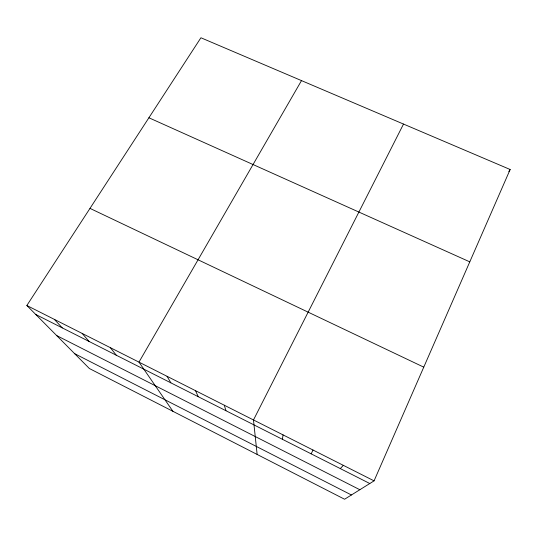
<?xml version="1.0" encoding="UTF-8"?>
<svg xmlns="http://www.w3.org/2000/svg" width="537" height="537" viewBox="0 0 537 537"><rect width="100%" height="100%" fill="white"/><g stroke="black" fill="none" stroke-linecap="round" stroke-linejoin="round"><path stroke-width="0.81" d="M282.415 439.3L283.046 434.889M374.067 480.863L510.15 169.497L200.919 37.758L26.85 305.499L89.364 368.516L344.586 499.242L374.067 480.863L26.85 305.499M311.178 453.859L312.99 450.013M403.509 124.067L253.484 419.961L257.142 454.456M301.499 80.61L138.969 362.119L172.927 411.322M508.834 171.551L510.15 169.497M340.304 468.593L343.331 465.337M148.897 117.771L469.788 261.855M89.988 208.383L423.767 367.154M35.744 314.467L369.798 483.522M56.694 335.585L359.844 489.731M74.643 353.675L351.42 494.98M54.344 319.381L62.272 327.892M82.195 333.45L89.122 341.478M110.394 347.694L116.307 355.239M167.054 376.309L170.873 382.847M195.495 390.674L198.247 396.702M224.305 405.22L225.956 410.731"/></g></svg>
